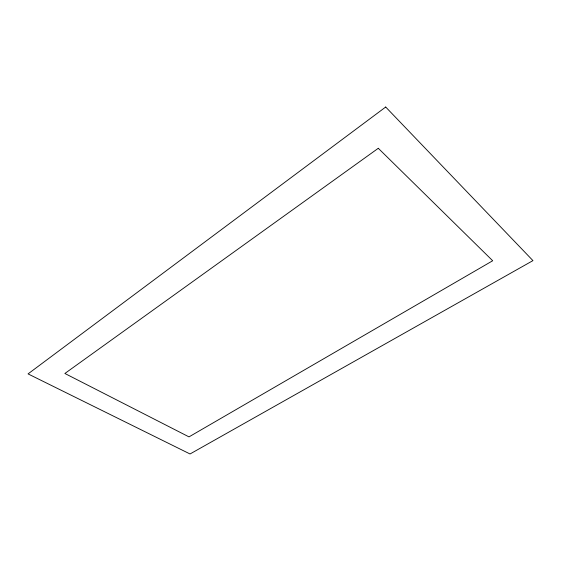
<?xml version="1.0" encoding="UTF-8"?>
<svg xmlns="http://www.w3.org/2000/svg" width="561" height="561" viewBox="0 0 561 561"><rect width="100%" height="100%" fill="white"/><g stroke="black" fill="none" stroke-linecap="round" stroke-linejoin="round"><path stroke-width="0.84" d="M385.702 107.025L28.05 373.899L190.039 453.975L532.95 260.62L385.702 107.025M378.289 148.286L64.88 373.472L188.994 436.879L492.691 260.753L378.289 148.286"/></g></svg>
